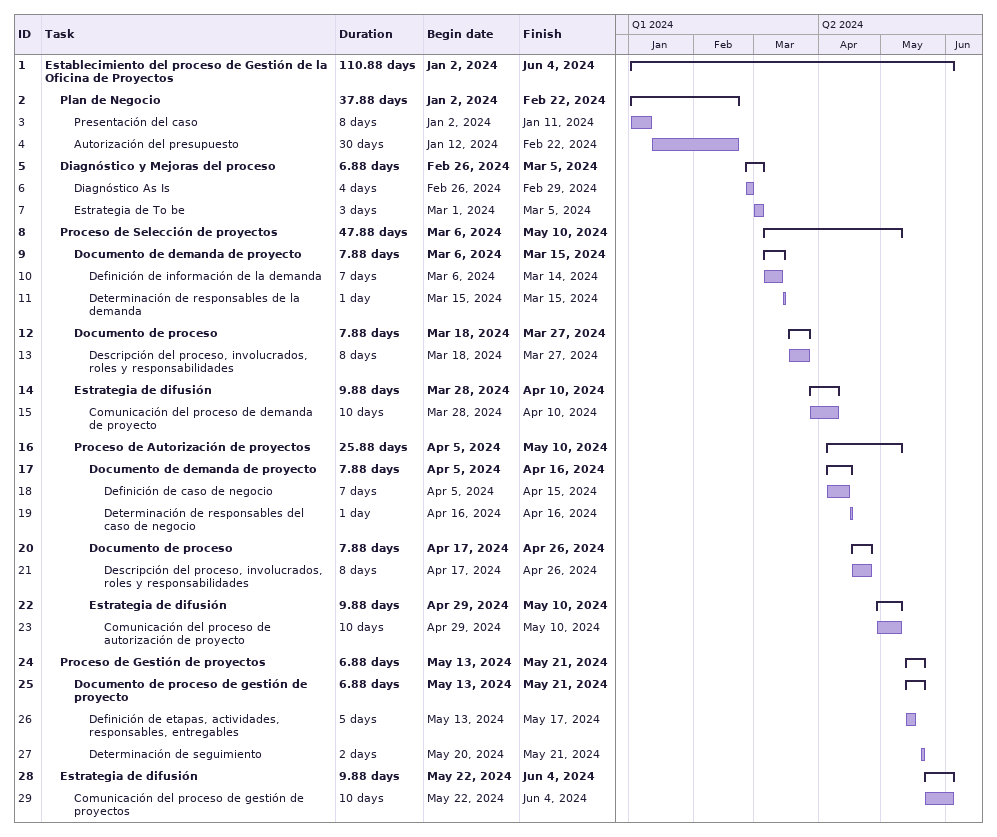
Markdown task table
| ID | Level | Task | Duration | Start | Finish |
|---|---|---|---|---|---|
| 1 | 1 | **Establecimiento del proceso de Gestión de la Oficina de Proyectos** | 110.88d | 2024-01-02 | 2024-06-04 |
| 2 | 2 | **Plan de Negocio** | 37.88d | 2024-01-02 | 2024-02-22 |
| 3 | 3 | Presentación del caso | 8d | 2024-01-02 | 2024-01-11 |
| 4 | 3 | Autorización del presupuesto | 30d | 2024-01-12 | 2024-02-22 |
| 5 | 2 | **Diagnóstico y Mejoras del proceso** | 6.88d | 2024-02-26 | 2024-03-05 |
| 6 | 3 | Diagnóstico As Is | 4d | 2024-02-26 | 2024-02-29 |
| 7 | 3 | Estrategia de To be | 3d | 2024-03-01 | 2024-03-05 |
| 8 | 2 | **Proceso de Selección de proyectos** | 47.88d | 2024-03-06 | 2024-05-10 |
| 9 | 3 | **Documento de demanda de proyecto** | 7.88d | 2024-03-06 | 2024-03-15 |
| 10 | 4 | Definición de información de la demanda | 7d | 2024-03-06 | 2024-03-14 |
| 11 | 4 | Determinación de responsables de la demanda | 1d | 2024-03-15 | 2024-03-15 |
| 12 | 3 | **Documento de proceso** | 7.88d | 2024-03-18 | 2024-03-27 |
| 13 | 4 | Descripción del proceso, involucrados, roles y responsabilidades | 8d | 2024-03-18 | 2024-03-27 |
| 14 | 3 | **Estrategia de difusión** | 9.88d | 2024-03-28 | 2024-04-10 |
| 15 | 4 | Comunicación del proceso de demanda de proyecto | 10d | 2024-03-28 | 2024-04-10 |
| 16 | 3 | **Proceso de Autorización de proyectos** | 25.88d | 2024-04-05 | 2024-05-10 |
| 17 | 4 | **Documento de demanda de proyecto** | 7.88d | 2024-04-05 | 2024-04-16 |
| 18 | 5 | Definición de caso de negocio | 7d | 2024-04-05 | 2024-04-15 |
| 19 | 5 | Determinación de responsables del caso de negocio | 1d | 2024-04-16 | 2024-04-16 |
| 20 | 4 | **Documento de proceso** | 7.88d | 2024-04-17 | 2024-04-26 |
| 21 | 5 | Descripción del proceso, involucrados, roles y responsabilidades | 8d | 2024-04-17 | 2024-04-26 |
| 22 | 4 | **Estrategia de difusión** | 9.88d | 2024-04-29 | 2024-05-10 |
| 23 | 5 | Comunicación del proceso de autorización de proyecto | 10d | 2024-04-29 | 2024-05-10 |
| 24 | 2 | **Proceso de Gestión de proyectos** | 6.88d | 2024-05-13 | 2024-05-21 |
| 25 | 3 | **Documento de proceso de gestión de proyecto** | 6.88d | 2024-05-13 | 2024-05-21 |
| 26 | 4 | Definición de etapas, actividades, responsables, entregables | 5d | 2024-05-13 | 2024-05-17 |
| 27 | 4 | Determinación de seguimiento | 2d | 2024-05-20 | 2024-05-21 |
| 28 | 2 | **Estrategia de difusión** | 9.88d | 2024-05-22 | 2024-06-04 |
| 29 | 3 | Comunicación del proceso de gestión de proyectos | 10d | 2024-05-22 | 2024-06-04 |
